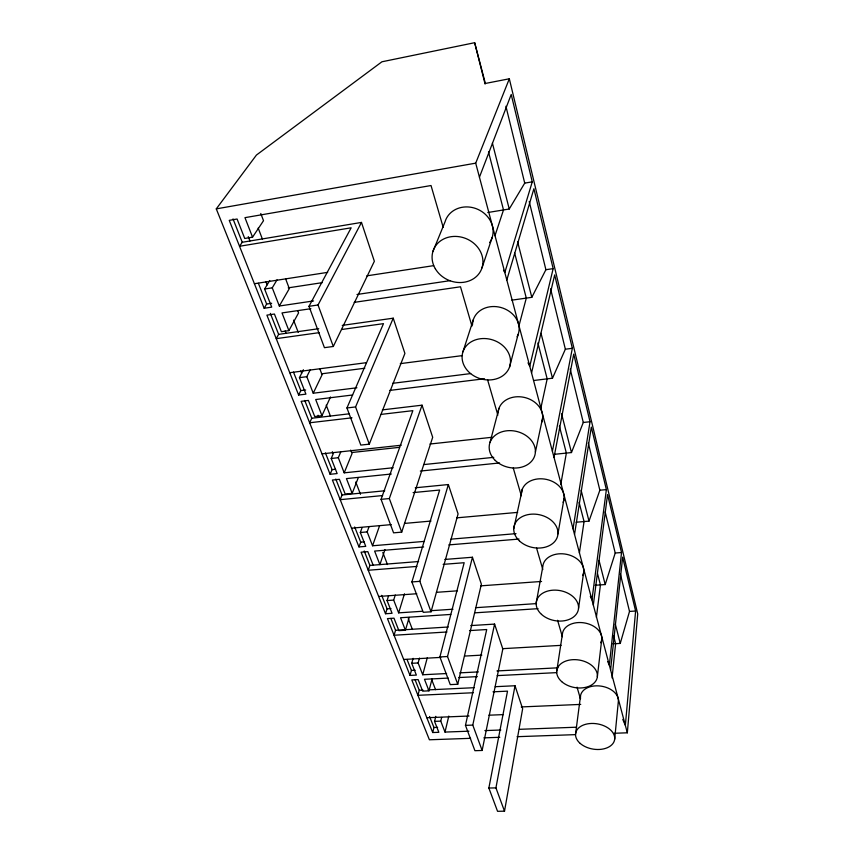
<?xml version="1.0" encoding="UTF-8"?>
<svg xmlns="http://www.w3.org/2000/svg" width="854" height="854" viewBox="0 0 854 854"><rect width="100%" height="100%" fill="white"/><g stroke="black" fill="none" stroke-linecap="round" stroke-linejoin="round"><path stroke-width="1.28" d="M614.047 733.276L627.327 732.807L637.724 613.941L509.326 78.781L485.36 83.457L474.664 42.7L381.919 61.787L256.435 155.054L216.275 208.878L429.402 739.777L470.586 738.326M625.352 725.398L635.611 611.026L622.63 557.128L610.589 669.92M614.656 739.329L618.339 701.476A19.119 12.767 9.1 0 0 599.102 685.911A19.119 12.767 9.1 0 0 580.539 698.583M612.04 677.937L615.627 643.67L613.631 635.931M593.316 605.027L607.557 494.551L621.52 552.527L609.329 665.17L607.77 661.647M597.362 676.656L601.76 639.262A19.855 13.867 9.5 0 0 583.314 622.758A19.855 13.867 9.5 0 0 562.402 634.191L556.723 671.255M596.391 617.346L600.437 584.894L597.48 573.472M575.585 733.874L580.464 696.341M591.939 599.871L606.372 489.609L591.31 427.085L574.529 534.444M578.532 608.422L583.752 571.721M579.386 552.965L584.061 521.548L579.065 502.237M573.034 528.829L590.029 421.737L573.739 354.111L554.022 457.402M557.961 533.867L564.131 498.138M493.014 691.825L507.511 691.153L488.862 788.039L497.551 811.3L504.511 811.183L522.637 708.745L515.015 685.751L495.267 686.691M560.747 484.56L566.362 453.09L559.359 425.997M536.184 603.105L542.792 566.736A20.656 15.116 10.2 0 1 567.045 554.417A20.656 15.116 10.2 0 1 582.716 575.543M504.511 811.183L495.928 787.879L515.015 685.751M552.389 451.254L572.34 348.315L554.673 274.924L531.551 372.963M469.508 630.594L486.716 629.537L465.462 725.366L474.92 750.698L482.136 750.463L502.825 648.955L494.583 624.093L470.778 625.587M535.394 452.065L542.685 417.659M540.71 408.788L547.179 378.866L537.892 342.966M482.136 750.463L472.785 725.089L494.583 624.093M513.766 528.669L522.349 489.064M468.931 731.184L444.998 732.07L448.798 716.079M443.141 564.366L464.17 562.722L439.906 656.939L450.25 684.62L457.744 684.257L481.378 584.221L472.433 557.246L444.859 559.445M506.806 280.005L533.91 188.713L553.157 268.636L529.758 366.206L528.007 362.822M444.998 732.07L440.749 721.128L441.646 717.445M435.796 716.346L434.547 721.374L438.849 732.305L432.711 732.529L433.949 727.501L429.551 716.474M457.744 684.257L447.528 656.523L472.433 557.246M432.711 732.529L411.809 679.912L418.129 679.603L422.666 691.142L428.964 690.843L432.135 678.631M509.518 367.135A24.531 20.357 16.4 0 0 480.674 338.707A24.531 20.357 16.4 0 0 468.707 371.885A24.531 20.357 16.4 0 0 509.518 367.135L518.132 334.416M490.057 442.308L498.992 408.329M518.858 326.164L526.299 298.11L514.642 253.008M446.589 673.539L422.719 674.767L427.288 657.74M415.055 679.667L419.261 690.31L417.926 695.316L473.255 692.743M413.122 492.598L439.639 490.036L411.906 581.937L423.242 612.318L431.046 611.795L458.075 513.916L448.35 484.549L415.225 487.794M422.719 674.767L418.129 662.96L419.463 658.114M413.122 658.338L411.724 663.312L416.357 675.098L410.016 675.418L411.414 670.443L407.027 659.459M612.969 643.82L620.25 643.414L629.515 611.421L620.42 574.262M410.016 675.418L387.449 618.606L393.982 618.179L398.893 630.647L405.404 630.241L409.173 617.463M431.046 611.795L419.837 581.339L448.35 484.549M390.865 618.445L395.562 630.316L394.057 635.248L447.005 631.981M479.436 177.173L511.215 94.484L532.255 181.849L504.821 272.554L503.55 270.259M422.506 611.261L398.647 612.862L404.476 593.786M398.647 612.862L393.673 600.084L395.263 595.014M388.623 595.665L387.054 600.554L392.071 613.3L385.517 613.748L387.075 608.838L381.695 595.355M595.121 585.268L605.208 584.552L615.222 553.018L605.155 511.866M462.921 351.837L473.329 319.674M381.097 414.393L412.856 410.657L381.065 499.344L393.577 532.843L401.7 532.138L432.69 437.28L422.047 405.18L382.389 409.877M494.968 235.715L503.508 209.945L488.499 151.905M481.998 267.868L492.171 237.476M384.962 549.613L379.891 564.633L374.618 551.076L423.637 546.998M364.22 551.001L369.91 565.412L368.234 570.248L416.859 566.437M424.363 541.393L372.557 545.781L379.528 525.883M401.7 532.138L389.328 498.555L422.047 405.18M576.14 522.232L589.004 521.121L599.86 490.217L588.331 443.098M372.557 545.781L367.167 531.903L368.949 526.961M362.064 527.729L360.313 532.512L365.758 546.357L358.968 546.923L360.719 542.13L354.677 526.982M358.968 546.923L332.398 480.033L339.401 479.318L345.197 494.05L352.179 493.366L358.349 477.546M341.632 329.505L383.489 323.645L346.948 407.966L360.804 445.083L369.291 444.155L404.903 353.428L393.224 318.19L342.262 325.385M554.438 454.317L571.475 452.556L583.282 422.474L570.194 368.992M627.327 732.807L475.71 163.157L509.326 78.781M335.793 479.041L342.08 494.968L340.202 499.675L382.624 495.555M432.861 251.642L445.03 221.869A24.851 22.044 23 0 1 478.176 209.508A24.851 22.044 23 0 1 489.62 242.632M393.171 467.757L344.194 472.838L352.04 453.559L350.727 450.101M344.194 472.838L338.312 457.712L340.821 451.734M332.345 451.702L333.188 453.858L331.213 458.481L337.138 473.564L330.114 474.29L332.078 469.636L325.417 452.919M369.291 444.155L355.574 406.931L393.224 318.19M533.953 380.468L552.485 378.215L565.359 349.211L550.584 288.823M330.114 474.29L301.131 401.327L308.401 400.43L314.72 416.528L321.958 415.663L330.519 396.961M304.729 400.419L311.774 418.246L309.65 422.773L351.997 417.809M356.897 387.78L313.237 393.224L322.086 374.767L319.866 368.928M333.306 346.468L374.362 261.271L361.488 222.424L242.248 242.269L239.536 246.272L351.154 227.804L308.988 306.319L324.435 347.674L333.306 346.468L318.019 304.985L361.488 222.424M303.405 369.761L299.444 377.639L305.924 394.142L298.633 395.05L300.843 390.588L293.477 372.088M313.237 393.224L306.81 376.689L310.205 369.835M511.834 300.16L531.818 297.331L545.898 269.704L529.224 201.544M298.633 395.05L266.896 315.137L274.433 314.037L281.372 331.694L288.898 330.626L298.569 312.906L297.683 310.578M270.334 313.375L278.628 334.362L276.237 338.664L319.396 332.622M313.546 300.928L279.322 306.01L289.325 288.599L285.695 279.044M260.78 213.5L263.512 220.706L252.549 237.156L244.735 238.469L237.081 219.008L229.246 220.364L264.153 308.262L266.651 304.045L271.668 303.298M264.153 308.262L271.721 307.13L264.601 289.015L272.255 287.841L277.048 279.834M487.773 212.518L509.24 209.006L524.719 183.119L505.91 106.238M264.601 289.015L269.747 280.528M216.275 208.878L475.71 163.157M524.719 183.119L532.255 181.849M254.407 283.72L327.648 272.362M288.225 287.851L322.278 282.653M366.825 275.842L433.629 265.647M356.993 294.481L450.464 280.614M545.898 269.704L553.157 268.636M308.988 306.319L318.019 304.985M310.888 308.7L282.012 312.927L288.898 330.626M354.196 302.359L460.498 286.784L471.942 326.1M278.628 334.362L318.734 328.705M289.762 372.707L366.345 362.683M321.446 373.838L364.818 368.223M400.312 363.633L462.089 355.638M299.444 377.639L306.81 376.689M565.359 349.211L572.34 348.315M300.843 390.588L305.679 389.979M392.626 383.318L470.682 373.582M352.627 394.986L315.692 399.533L321.958 415.663M389.563 390.438L484.538 378.749M346.948 407.966L355.574 406.931M311.774 418.246L349.339 413.795M583.282 422.474L590.029 421.737M322.001 453.858L401.241 445.222M351.88 452.503L399.512 447.336M429.946 444.027L492.139 437.269M331.213 458.481L338.312 457.712M332.078 469.636L335.569 469.273M423.616 464.597L493.783 457.328M391.313 474.013L346.436 478.603L352.179 493.366M420.349 471.056L499.547 462.964M342.08 494.968L384.759 490.783M381.065 499.344L389.328 498.555M599.86 490.217L606.372 489.609M456.687 517.844L517.684 512.379M351.528 528.167L391.26 524.612M404.508 523.427L431.003 521.057M360.313 532.512L367.167 531.903M360.719 542.13L364.092 541.842M450.933 539.152L516.029 533.643M448.798 544.905L519.008 539.066M369.91 565.412L418.599 561.537M615.222 553.018L621.52 552.527M411.906 581.937L419.837 581.339M480.759 585.844L541.564 581.446M378.653 596.466L416.763 593.744M436.479 592.324L457.498 590.819M387.054 600.554L393.673 600.084M387.075 608.838L390.993 608.571M430.459 610.727L452.994 609.212M475.529 607.696L536.504 603.597M450.784 614.432L400.547 617.741L405.404 630.241M474.578 612.862L538.031 608.667M629.515 611.421L635.611 611.026M395.562 630.316L448.297 626.996M502.494 648.677L561.078 645.357M439.906 656.939L447.528 656.523M403.675 659.459L440.781 657.399M464.629 656.075L481.848 655.114M411.724 663.312L418.129 662.96M411.414 670.443L415.193 670.241M459.847 672.856L478.4 671.906M496.964 670.945L557.961 667.817M448.275 678.087L424.47 679.282L428.964 690.843M458.854 677.553L477.365 676.614M497.209 675.621L556.712 672.632M419.261 690.31L423.008 690.139M428.142 689.893L474.216 687.694M521.25 706.931L580.731 704.401M426.829 717.734L469.07 716.015M488.862 715.204L503.38 714.617M434.547 721.374L440.749 721.128M465.462 725.366L472.785 725.089M433.949 727.501L437.622 727.352M484.88 730.597L500.839 730.01M519.445 729.316L576.61 727.202M483.866 737.856L499.803 737.301M517.076 736.692L575.521 734.632M488.862 788.039L495.928 787.879M590.317 596.273L591.406 598.675M622.779 719.399L624.84 724.203M258.399 283.314L266.651 304.045M385.517 613.748L361.071 552.196L367.828 551.641L373.155 565.167M233.014 218.912L242.248 242.269M248.279 236.643L249.966 240.988M265.861 281.628L267.121 284.862M285.14 330.946L286.058 333.316M300.747 370.871L301.665 373.23M318.094 415.236L318.937 417.392M252.549 237.156L244.959 217.653L431.024 185.531L443.215 227.41M272.255 287.841L279.322 306.01M258.186 228.093L262.392 239.035M293.552 320.111L298.259 332.387M326.228 405.159L330.455 416.154M355.755 481.987L360.473 494.295M382.816 552.431L387.47 564.547M408.265 618.648L412.418 629.473M431.857 680.051L435.561 689.69M487.549 379.688L497.871 415.151M513.265 468.045L521.335 495.768M536.536 547.99L542.813 569.554M557.577 620.282L562.37 636.742M577.048 687.16L580.389 698.657M492.406 143.098L509.24 209.006M517.631 241.821L531.818 297.331M540.998 333.263L552.485 378.215M561.58 413.806L571.475 452.556M581.094 490.185L589.004 521.121M599.038 560.416L605.208 584.552M615.296 624.039L620.25 643.414M474.664 42.7L485.093 84.076M601.558 640.457A19.855 13.867 9.5 0 1 600.714 642.742M521.452 493.281A21.531 16.525 11.3 0 1 546.507 479.425A21.531 16.525 11.3 0 1 563.106 502.333M498.106 412.973A22.503 18.137 13.1 0 1 524.025 397.345A22.503 18.137 13.1 0 1 541.671 422.292M472.486 324.819A23.592 19.973 16.4 0 1 500.818 307.472A23.592 19.973 16.4 0 1 517.065 336.796M519.456 540.956A22.311 16.717 11.5 0 0 556.915 538.116A22.311 16.717 11.5 0 0 531.241 514.183A22.311 16.717 11.5 0 0 519.456 540.956M541.489 614.368A21.371 15.244 10.5 0 0 577.475 612.275A21.371 15.244 10.5 0 0 553.146 590.167A21.371 15.244 10.5 0 0 541.489 614.368M561.686 681.62A20.517 13.942 9.8 0 0 596.295 680.158A20.517 13.942 9.8 0 0 573.173 659.662A20.517 13.942 9.8 0 0 561.686 681.62M580.24 743.46A19.738 12.799 9.3 0 0 613.588 742.532A19.738 12.799 9.3 0 0 591.566 723.455A19.738 12.799 9.3 0 0 580.24 743.46M495.299 460.477A23.357 18.414 13.3 0 0 534.369 456.762A23.357 18.414 13.3 0 0 507.201 430.747A23.357 18.414 13.3 0 0 495.299 460.477M435.316 268.743A25.898 22.556 22.4 0 0 479.382 273.131A25.898 22.556 22.4 0 0 457.851 236.547A25.898 22.556 22.4 0 0 435.316 268.743"/></g></svg>
